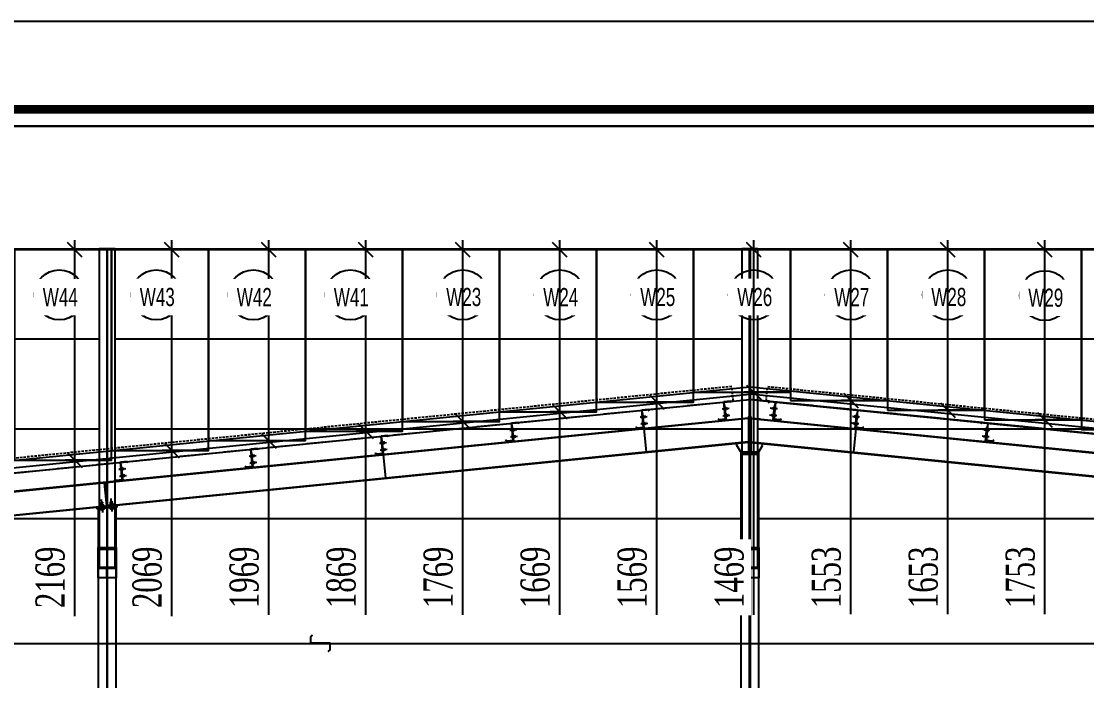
# Model space of a CAD drawing. Header units: inches. Extents: x 315041 to 662841, y -45540 to -35018.
# Drawn here: x 334583.4 to 334693.2, y -38344.7 to -38276.7 of the extents above; entities that cross this region are included whole.
import ezdxf

# ---------------------------------------------------------------- set-up
doc = ezdxf.new("R2010")
doc.units = ezdxf.units.IN
doc.header["$MEASUREMENT"] = 0
doc.linetypes.add('HIDDEN', pattern=[0.375, 0.25, -0.125])
for name, color, linetype in [('2', 2, 'Continuous'), ('2NET-VE', 8, 'Continuous'), ('3', 3, 'Continuous'), ('4', 4, 'Continuous'), ('5', 5, 'Continuous'), ('6', 6, 'Continuous'), ('7', 7, 'Continuous'), ('8', 8, 'Continuous'), ('BAO KHUNG', 31, 'Continuous'), ('DIM', 8, 'Continuous'), ('GIANG', 1, 'Continuous')]:
    doc.layers.add(name, color=color, linetype=linetype)
doc.styles.add('ST1', font='times.ttf', dxfattribs={"width": 0.7})
doc.styles.add('ST1H', font='vnshxh.shx', dxfattribs={"width": 0.7})
doc.dimstyles.new('100', dxfattribs={"dimtxt": 3, "dimasz": 1.5, "dimexe": 1, "dimexo": 0, "dimgap": 1, "dimtad": 1, "dimdec": 0, "dimlfac": 100, "dimzin": 0, "dimdsep": 46, "dimtxsty": 'ST1', "dimblk": 'OBLIQUE', "dimcen": 1, "dimdle": 1, "dimclrd": 8, "dimclre": 8, "dimclrt": 3, "dimadec": 0, "dimazin": 0, "dimtfac": 1, "dimtdec": 0, "dimtix": 1, "dimtmove": 1, "dimatfit": 3, "dimfxl": 0, "dimtfill": 1, "dimtolj": 1, "dimtzin": 0, "dimlwd": -1, "dimlwe": -1, "dimarcsym": 1})

# ---------------------------------------------------------------- blocks, each defined once
blk = doc.blocks.new('A$C75D82031')
at = {"layer": '2', "color": 157, "linetype": 'Continuous'}
blk.add_lwpolyline([(0, 420), (594, 420), (594, 0), (0, 0)], close=True, dxfattribs=at)
at = {"layer": '7', "color": 147, "linetype": 'Continuous'}
blk.add_lwpolyline([(12.33, 57.61), (581.67, 57.61), (581.67, 409.19), (12.33, 409.19)], close=True, dxfattribs=at)
at = {"layer": 'BAO KHUNG', "color": 167, "linetype": 'Continuous', "const_width": 0.871}
blk.add_lwpolyline([(10.59, 9.07), (583.41, 9.07), (583.41, 410.93), (10.59, 410.93)], close=True, dxfattribs=at)
blk = doc.blocks.new('*U150')
at = {"color": 9, "const_width": 22}
blk.add_lwpolyline([(0, 0), (17, 0)], dxfattribs=at)
at = {"layer": '2NET-VE', "color": 8, "linetype": 'Continuous', "ltscale": 0.5}
for p, q in [((0, 10), (17, 10)), ((34, 9), (34, 9)), ((0, -10), (17, -10)), ((34, -9), (34, -9))]:
    blk.add_line(p, q, dxfattribs=at)
at = {"layer": '7', "color": 8, "linetype": 'Continuous'}
for p, q in [((33, 8), (34, 10)), ((33, -8), (35, 8)), ((34, 10), (35, 8)), ((35, 8), (37, 10)), ((36, -8), (38, 8)), ((37, 10), (38, 8)), ((38, 8), (39, 10)), ((38, -8), (40, 8)), ((39, 10), (40, 8)), ((40, 8), (42, 10)), ((41, -8), (42, 8)), ((42, 8), (44, 10)), ((42, 10), (42, 8)), ((43, -8), (45, 8)), ((43, -8), (45, 8)), ((44, 10), (45, 8)), ((45, 8), (46, 10)), ((45, -8), (47, 8)), ((46, 10), (47, 8)), ((47, 8), (49, 10)), ((48, -8), (50, 8)), ((48, -8), (50, 8)), ((48, -8), (50, 8)), ((49, 10), (50, 8)), ((50, 8), (51, 10)), ((50, -8), (52, 8)), ((51, 10), (52, 8)), ((58, 8), (52, 8)), ((58, 8), (58, -8)), ((33, -8), (32, -8)), ((33, -8), (34, -10)), ((33, -8), (33, -8)), ((34, -10), (36, -8)), ((36, -8), (37, -10)), ((37, -10), (38, -8)), ((38, -8), (39, -10)), ((39, -10), (41, -8)), ((41, -8), (41, -10)), ((41, -10), (43, -8)), ((43, -8), (44, -10)), ((44, -10), (45, -8)), ((45, -8), (46, -10)), ((46, -10), (48, -8)), ((48, -8), (49, -10)), ((49, -10), (50, -8)), ((50, -8), (58, -8))]:
    blk.add_line(p, q, dxfattribs=at)
at = {"layer": '8', "color": 8, "linetype": 'Continuous', "ltscale": 10}
blk.add_line((-43, 0), (87, 0), dxfattribs=at)
at = {"layer": '8', "color": 8, "linetype": 'Continuous'}
for p, q in [((-13, 11), (-13, 15)), ((-13, -15), (-13, 15)), ((-1, 19), (-12, 19)), ((-2, 11), (-11, 11)), ((0, 11), (0, 15)), ((0, -15), (0, 15)), ((17, -22), (17, 22)), ((17, 22), (20, 22)), ((20, -22), (20, 22)), ((20, 11), (20, 15)), ((20, -15), (20, 15)), ((21, 19), (31, 19)), ((21, 11), (31, 11)), ((32, 11), (32, 15)), ((32, -15), (32, 15)), ((-13, -11), (-13, -15)), ((-12, -19), (-1, -19)), ((-2, -11), (-11, -11)), ((0, -11), (0, -15)), ((17, -22), (20, -22)), ((20, -11), (20, -15)), ((21, -11), (31, -11)), ((31, -19), (21, -19)), ((32, -11), (32, -15))]:
    blk.add_line(p, q, dxfattribs=at)
for centre, radius, start, end in [((-6, 15), 6.98, 146.602, 180), ((-8, 15), 5.12, 180, 228.5476), ((-8, 7), 5.12, 131.4524, 180), ((-5, 15), 5.12, 311.4524, 0), ((-5, 7), 5.12, 0, 48.5476), ((-7, 15), 6.98, 0, 33.398), ((27, 15), 6.98, 146.602, 180), ((25, 15), 5.12, 180, 228.5476), ((25, 7), 5.12, 131.4524, 180), ((26, 15), 6.98, 0, 33.398), ((27, 15), 5.12, 311.4524, 0), ((27, 7), 5.12, 0, 48.5476), ((-8, -7), 5.12, 180, 228.5476), ((-8, -15), 5.12, 131.4524, 180), ((-6, -15), 6.98, 180, 213.398), ((-5, -7), 5.12, 311.4524, 0), ((-5, -15), 5.12, 0, 48.5476), ((-7, -15), 6.98, 326.602, 0), ((25, -7), 5.12, 180, 228.5476), ((25, -15), 5.12, 131.4524, 180), ((27, -15), 6.98, 180, 213.398), ((27, -7), 5.12, 311.4524, 0), ((27, -15), 5.12, 0, 48.5476), ((26, -15), 6.98, 326.602, 0)]:
    blk.add_arc(centre, radius, start, end, dxfattribs=at)
blk = doc.blocks.new('*U151')
at = {"color": 9, "const_width": 22}
blk.add_lwpolyline([(0, 0), (17, 0)], dxfattribs=at)
at = {"layer": '2NET-VE', "color": 8, "linetype": 'Continuous', "ltscale": 0.5}
for p, q in [((0, 10), (17, 10)), ((34, 9), (34, 9)), ((0, -10), (17, -10)), ((34, -9), (34, -9))]:
    blk.add_line(p, q, dxfattribs=at)
at = {"layer": '7', "color": 8, "linetype": 'Continuous'}
for p, q in [((33, 8), (34, 10)), ((33, -8), (35, 8)), ((34, 10), (35, 8)), ((35, 8), (37, 10)), ((36, -8), (38, 8)), ((37, 10), (38, 8)), ((38, 8), (39, 10)), ((38, -8), (40, 8)), ((39, 10), (40, 8)), ((40, 8), (42, 10)), ((41, -8), (42, 8)), ((42, 8), (44, 10)), ((42, 10), (42, 8)), ((43, -8), (45, 8)), ((43, -8), (45, 8)), ((44, 10), (45, 8)), ((45, 8), (46, 10)), ((45, -8), (47, 8)), ((46, 10), (47, 8)), ((47, 8), (49, 10)), ((48, -8), (50, 8)), ((48, -8), (50, 8)), ((48, -8), (50, 8)), ((49, 10), (50, 8)), ((50, 8), (51, 10)), ((50, -8), (52, 8)), ((51, 10), (52, 8)), ((58, 8), (52, 8)), ((58, 8), (58, -8)), ((33, -8), (32, -8)), ((33, -8), (34, -10)), ((33, -8), (33, -8)), ((34, -10), (36, -8)), ((36, -8), (37, -10)), ((37, -10), (38, -8)), ((38, -8), (39, -10)), ((39, -10), (41, -8)), ((41, -8), (41, -10)), ((41, -10), (43, -8)), ((43, -8), (44, -10)), ((44, -10), (45, -8)), ((45, -8), (46, -10)), ((46, -10), (48, -8)), ((48, -8), (49, -10)), ((49, -10), (50, -8)), ((50, -8), (58, -8))]:
    blk.add_line(p, q, dxfattribs=at)
at = {"layer": '8', "color": 8, "linetype": 'Continuous', "ltscale": 10}
blk.add_line((-43, 0), (87, 0), dxfattribs=at)
at = {"layer": '8', "color": 8, "linetype": 'Continuous'}
for p, q in [((-13, 11), (-13, 15)), ((-13, -15), (-13, 15)), ((-1, 19), (-12, 19)), ((-2, 11), (-11, 11)), ((0, 11), (0, 15)), ((0, -15), (0, 15)), ((17, -22), (17, 22)), ((17, 22), (20, 22)), ((20, -22), (20, 22)), ((20, 11), (20, 15)), ((20, -15), (20, 15)), ((21, 19), (31, 19)), ((21, 11), (31, 11)), ((32, 11), (32, 15)), ((32, -15), (32, 15)), ((-13, -11), (-13, -15)), ((-12, -19), (-1, -19)), ((-2, -11), (-11, -11)), ((0, -11), (0, -15)), ((17, -22), (20, -22)), ((20, -11), (20, -15)), ((21, -11), (31, -11)), ((31, -19), (21, -19)), ((32, -11), (32, -15))]:
    blk.add_line(p, q, dxfattribs=at)
for centre, radius, start, end in [((-6, 15), 6.98, 146.602, 180), ((-8, 15), 5.12, 180, 228.5476), ((-8, 7), 5.12, 131.4524, 180), ((-5, 15), 5.12, 311.4524, 0), ((-5, 7), 5.12, 0, 48.5476), ((-7, 15), 6.98, 0, 33.398), ((27, 15), 6.98, 146.602, 180), ((25, 15), 5.12, 180, 228.5476), ((25, 7), 5.12, 131.4524, 180), ((26, 15), 6.98, 0, 33.398), ((27, 15), 5.12, 311.4524, 0), ((27, 7), 5.12, 0, 48.5476), ((-8, -7), 5.12, 180, 228.5476), ((-8, -15), 5.12, 131.4524, 180), ((-6, -15), 6.98, 180, 213.398), ((-5, -7), 5.12, 311.4524, 0), ((-5, -15), 5.12, 0, 48.5476), ((-7, -15), 6.98, 326.602, 0), ((25, -7), 5.12, 180, 228.5476), ((25, -15), 5.12, 131.4524, 180), ((27, -15), 6.98, 180, 213.398), ((27, -7), 5.12, 311.4524, 0), ((27, -15), 5.12, 0, 48.5476), ((26, -15), 6.98, 326.602, 0)]:
    blk.add_arc(centre, radius, start, end, dxfattribs=at)
blk = doc.blocks.new('A$C69F028B4')
at = {"layer": '2'}
for points in [[(0, 1.617), (1.375, 1.617), (1.375, 1.667), (0, 1.667)], [(0.667, 0.05), (0.708, 0.05), (0.708, 1.617), (0.667, 1.617)], [(0, 0), (1.375, 0), (1.375, 0.05), (0, 0.05)]]:
    blk.add_lwpolyline(points, close=True, dxfattribs=at)
blk = doc.blocks.new('*U235')
at = {"layer": '2NET-VE', "ltscale": 0.5}
for p, q in [((0, 8), (9, 8)), ((23, 7), (23, 7)), ((0, -8), (9, -8)), ((23, -7), (23, -7))]:
    blk.add_line(p, q, dxfattribs=at)
at = {"layer": '7', "linetype": 'Continuous'}
for p, q in [((22, 6), (23, 8)), ((22, -6), (24, 6)), ((23, 8), (24, 6)), ((24, 6), (25, 8)), ((24, -6), (26, 6)), ((25, 8), (26, 6)), ((26, 6), (27, 8)), ((26, -6), (28, 6)), ((27, 8), (28, 6)), ((28, 6), (29, 8)), ((28, -6), (30, 6)), ((29, 8), (30, 6)), ((30, 6), (31, 8)), ((30, -6), (32, 6)), ((30, -6), (32, 6)), ((31, 8), (32, 6)), ((32, 6), (33, 8)), ((32, -6), (34, 6)), ((33, 8), (34, 6)), ((34, 6), (35, 8)), ((34, -6), (35, 6)), ((34, -6), (35, 6)), ((34, -6), (35, 6)), ((35, 8), (35, 6)), ((35, 6), (37, 8)), ((36, -6), (37, 6)), ((37, 8), (37, 6)), ((42, 6), (37, 6)), ((42, 6), (42, -6)), ((22, -6), (23, -8)), ((22, -6), (22, -6)), ((22, -6), (22, -6)), ((23, -8), (24, -6)), ((24, -6), (25, -8)), ((25, -8), (26, -6)), ((26, -6), (27, -8)), ((27, -8), (28, -6)), ((28, -6), (29, -8)), ((29, -8), (30, -6)), ((30, -6), (31, -8)), ((31, -8), (32, -6)), ((32, -6), (33, -8)), ((33, -8), (34, -6)), ((34, -6), (35, -8)), ((35, -8), (36, -6)), ((36, -6), (42, -6))]:
    blk.add_line(p, q, dxfattribs=at)
at = {"layer": '8', "linetype": 'Continuous'}
for p, q in [((-10, 9), (-10, 12)), ((-10, -12), (-10, 12)), ((-1, 15), (-9, 15)), ((-1, 9), (-9, 9)), ((0, 9), (0, 12)), ((0, -12), (0, 12)), ((9, -18), (9, 18)), ((9, 18), (11, 18)), ((11, -18), (11, 18)), ((11, 9), (11, 12)), ((11, -12), (11, 12)), ((12, 15), (21, 15)), ((13, 9), (20, 9)), ((22, 9), (22, 12)), ((22, -12), (22, 12)), ((-10, -9), (-10, -12)), ((-1, -9), (-9, -9)), ((-9, -15), (-1, -15)), ((0, -9), (0, -12)), ((9, -18), (11, -18)), ((11, -9), (11, -12)), ((21, -15), (12, -15)), ((13, -9), (20, -9)), ((22, -9), (22, -12))]:
    blk.add_line(p, q, dxfattribs=at)
at = {"layer": '8', "ltscale": 10}
blk.add_line((-33, 0), (65, 0), dxfattribs=at)
at = {"layer": '8', "linetype": 'Continuous'}
for centre, radius, start, end in [((-5, 12), 5.58, 146.602, 180), ((-6, 12), 4.1, 180, 228.5476), ((-6, 6), 4.1, 131.4524, 180), ((-6, 12), 5.58, 0, 33.398), ((-4, 12), 4.1, 311.4524, 0), ((-4, 6), 4.1, 0, 48.5476), ((17, 12), 5.58, 146.602, 180), ((16, 12), 4.1, 180, 228.5476), ((16, 6), 4.1, 131.4524, 180), ((18, 12), 4.1, 311.4524, 0), ((18, 6), 4.1, 0, 48.5476), ((16, 12), 5.58, 0, 33.398), ((-6, -6), 4.1, 180, 228.5476), ((-6, -12), 4.1, 131.4524, 180), ((-5, -12), 5.58, 180, 213.398), ((-4, -6), 4.1, 311.4524, 0), ((-4, -12), 4.1, 0, 48.5476), ((-6, -12), 5.58, 326.602, 0), ((16, -6), 4.1, 180, 228.5476), ((16, -12), 4.1, 131.4524, 180), ((17, -12), 5.58, 180, 213.398), ((18, -6), 4.1, 311.4524, 0), ((18, -12), 4.1, 0, 48.5476), ((16, -12), 5.58, 326.602, 0)]:
    blk.add_arc(centre, radius, start, end, dxfattribs=at)
blk = doc.blocks.new('*U234')
at = {"layer": '2NET-VE', "ltscale": 0.5}
for p, q in [((0, 8), (9, 8)), ((23, 7), (23, 7)), ((0, -8), (9, -8)), ((23, -7), (23, -7))]:
    blk.add_line(p, q, dxfattribs=at)
at = {"layer": '7', "linetype": 'Continuous'}
for p, q in [((22, 6), (23, 8)), ((22, -6), (24, 6)), ((23, 8), (24, 6)), ((24, 6), (25, 8)), ((24, -6), (26, 6)), ((25, 8), (26, 6)), ((26, 6), (27, 8)), ((26, -6), (28, 6)), ((27, 8), (28, 6)), ((28, 6), (29, 8)), ((28, -6), (30, 6)), ((29, 8), (30, 6)), ((30, 6), (31, 8)), ((30, -6), (32, 6)), ((30, -6), (32, 6)), ((31, 8), (32, 6)), ((32, 6), (33, 8)), ((32, -6), (34, 6)), ((33, 8), (34, 6)), ((34, 6), (35, 8)), ((34, -6), (35, 6)), ((34, -6), (35, 6)), ((34, -6), (35, 6)), ((35, 8), (35, 6)), ((35, 6), (37, 8)), ((36, -6), (37, 6)), ((37, 8), (37, 6)), ((42, 6), (37, 6)), ((42, 6), (42, -6)), ((22, -6), (23, -8)), ((22, -6), (22, -6)), ((22, -6), (22, -6)), ((23, -8), (24, -6)), ((24, -6), (25, -8)), ((25, -8), (26, -6)), ((26, -6), (27, -8)), ((27, -8), (28, -6)), ((28, -6), (29, -8)), ((29, -8), (30, -6)), ((30, -6), (31, -8)), ((31, -8), (32, -6)), ((32, -6), (33, -8)), ((33, -8), (34, -6)), ((34, -6), (35, -8)), ((35, -8), (36, -6)), ((36, -6), (42, -6))]:
    blk.add_line(p, q, dxfattribs=at)
at = {"layer": '8', "linetype": 'Continuous'}
for p, q in [((-10, 9), (-10, 12)), ((-10, -12), (-10, 12)), ((-1, 15), (-9, 15)), ((-1, 9), (-9, 9)), ((0, 9), (0, 12)), ((0, -12), (0, 12)), ((9, -18), (9, 18)), ((9, 18), (11, 18)), ((11, -18), (11, 18)), ((11, 9), (11, 12)), ((11, -12), (11, 12)), ((12, 15), (21, 15)), ((13, 9), (20, 9)), ((22, 9), (22, 12)), ((22, -12), (22, 12)), ((-10, -9), (-10, -12)), ((-1, -9), (-9, -9)), ((-9, -15), (-1, -15)), ((0, -9), (0, -12)), ((9, -18), (11, -18)), ((11, -9), (11, -12)), ((21, -15), (12, -15)), ((13, -9), (20, -9)), ((22, -9), (22, -12))]:
    blk.add_line(p, q, dxfattribs=at)
at = {"layer": '8', "ltscale": 10}
blk.add_line((-33, 0), (65, 0), dxfattribs=at)
at = {"layer": '8', "linetype": 'Continuous'}
for centre, radius, start, end in [((-5, 12), 5.58, 146.602, 180), ((-6, 12), 4.1, 180, 228.5476), ((-6, 6), 4.1, 131.4524, 180), ((-6, 12), 5.58, 0, 33.398), ((-4, 12), 4.1, 311.4524, 0), ((-4, 6), 4.1, 0, 48.5476), ((17, 12), 5.58, 146.602, 180), ((16, 12), 4.1, 180, 228.5476), ((16, 6), 4.1, 131.4524, 180), ((18, 12), 4.1, 311.4524, 0), ((18, 6), 4.1, 0, 48.5476), ((16, 12), 5.58, 0, 33.398), ((-6, -6), 4.1, 180, 228.5476), ((-6, -12), 4.1, 131.4524, 180), ((-5, -12), 5.58, 180, 213.398), ((-4, -6), 4.1, 311.4524, 0), ((-4, -12), 4.1, 0, 48.5476), ((-6, -12), 5.58, 326.602, 0), ((16, -6), 4.1, 180, 228.5476), ((16, -12), 4.1, 131.4524, 180), ((17, -12), 5.58, 180, 213.398), ((18, -6), 4.1, 311.4524, 0), ((18, -12), 4.1, 0, 48.5476), ((16, -12), 5.58, 326.602, 0)]:
    blk.add_arc(centre, radius, start, end, dxfattribs=at)
blk = doc.blocks.new('XM150')
at = {"layer": '2', "ltscale": 0.015}
for p, q in [((69, 180), (1, 180)), ((1, 1), (1, 180)), ((2, 179), (2, 0)), ((2, 179), (68, 179)), ((75, 166), (68, 179)), ((69, 180), (76, 167)), ((76, 167), (75, 166)), ((-74, 13), (-73, 14)), ((-66, 0), (-74, 13)), ((-73, 14), (-65, 1)), ((2, 0), (-66, 0)), ((-65, 1), (1, 1))]:
    blk.add_line(p, q, dxfattribs=at)
at = {"layer": '5'}
blk.add_lwpolyline([(8, -10), (8, 140), (2, 140), (2, -10), (8, -10)], close=True, dxfattribs=at)
at = {"layer": 'GIANG', "xscale": 0.7499999999999999, "yscale": 0.7499999999999999, "zscale": 0.7499999999999999}
for name, p in [('*U235', (1, 110)), ('*U234', (1, 40))]:
    blk.add_blockref(name, p, dxfattribs=at)
blk = doc.blocks.new('*U253')
at = {"layer": '2', "xscale": 0.008333333333333335, "yscale": 0.008333333333333335, "zscale": 0.008333333333333335, "rotation": 5.710593137616317}
blk.add_blockref('XM150', (0.083, -0.704), dxfattribs=at)
blk = doc.blocks.new('*U254')
at = {"layer": 'DIM', "color": 0, "linetype": 'ByBlock', "lineweight": -2, "transparency": 16777216}
for p in [(0, 0), (-11.194, -1.119), (-22.388, -2.239), (-33.583, -3.358), (-44.777, -4.478), (-55.971, -5.597), (-67.165, -6.717), (-78.359, -7.836), (-89.553, -8.955)]:
    blk.add_blockref('*U253', p, dxfattribs=at)
blk = doc.blocks.new('*U257')
at = {"layer": '2', "xscale": 0.008333333333333335, "yscale": 0.008333333333333335, "zscale": 0.008333333333333335, "rotation": 5.710593137616317}
blk.add_blockref('XM150', (0.083, -0.704), dxfattribs=at)
blk = doc.blocks.new('*U258')
at = {"layer": 'DIM', "color": 0, "linetype": 'ByBlock', "lineweight": -2, "transparency": 16777216}
for p in [(0, 0), (-11.194, -1.119), (-22.388, -2.239), (-33.583, -3.358), (-44.777, -4.478), (-55.971, -5.597), (-67.165, -6.717), (-78.359, -7.836), (-89.553, -8.955)]:
    blk.add_blockref('*U257', p, dxfattribs=at)
blk = doc.blocks.new('_Oblique')
at = {"color": 0, "linetype": 'ByBlock', "lineweight": -2}
blk.add_line((-0.5, -0.5), (0.5, 0.5), dxfattribs=at)
blk = doc.blocks.new('*D1152')
at = {"color": 8, "linetype": 'Continuous', "transparency": 16777216}
for p, q in [((334628.86, -38318.96), (334628.86, -38299.28)), ((334632.64, -38300.28), (334627.86, -38300.28)), ((334632.64, -38317.96), (334627.86, -38317.96)), ((334628.86, -38337.88), (334628.86, -38317.96))]:
    blk.add_line(p, q, dxfattribs=at)
at = {"layer": 'Defpoints', "color": 0, "transparency": 16777216}
for p in [(334628.86, -38300.28), (334632.64, -38300.28), (334632.64, -38317.96)]:
    blk.add_point(p, dxfattribs=at)
at = {"color": 8, "transparency": 16777216, "xscale": 1.5, "yscale": 1.5, "zscale": 1.5}
for p, rotation in [((334628.86, -38300.28), 90), ((334628.86, -38317.96), 270)]:
    blk.add_blockref('_Oblique', p, dxfattribs=dict(at, rotation=rotation))
at = {"color": 6, "transparency": 16777216, "insert": (334626.33, -38334.03), "char_height": 3, "attachment_point": 5, "rotation": 90, "style": 'ST1', "bg_fill": 3, "box_fill_scale": 1.25, "bg_fill_color": 256, "bg_fill_true_color": 13158600, "bg_fill_transparency": 9962288}
blk.add_mtext('\\A1;1769', dxfattribs=at)
blk = doc.blocks.new('*D1153')
at = {"color": 8, "linetype": 'Continuous', "transparency": 16777216}
for p, q in [((334638.86, -38317.96), (334638.86, -38299.28)), ((334642.64, -38300.28), (334637.86, -38300.28)), ((334642.64, -38316.96), (334637.86, -38316.96)), ((334638.86, -38337.88), (334638.86, -38316.96))]:
    blk.add_line(p, q, dxfattribs=at)
at = {"layer": 'Defpoints', "color": 0, "transparency": 16777216}
for p in [(334638.86, -38300.28), (334642.64, -38300.28), (334642.64, -38316.96)]:
    blk.add_point(p, dxfattribs=at)
at = {"color": 8, "transparency": 16777216, "xscale": 1.5, "yscale": 1.5, "zscale": 1.5}
for p, rotation in [((334638.86, -38300.28), 90), ((334638.86, -38316.96), 270)]:
    blk.add_blockref('_Oblique', p, dxfattribs=dict(at, rotation=rotation))
at = {"color": 6, "transparency": 16777216, "insert": (334636.33, -38334.03), "char_height": 3, "attachment_point": 5, "rotation": 90, "style": 'ST1', "bg_fill": 3, "box_fill_scale": 1.25, "bg_fill_color": 256, "bg_fill_true_color": 13158600, "bg_fill_transparency": 11624140}
blk.add_mtext('\\A1;1669', dxfattribs=at)
blk = doc.blocks.new('*D1154')
at = {"color": 8, "linetype": 'Continuous', "transparency": 16777216}
for p, q in [((334648.86, -38316.96), (334648.86, -38299.28)), ((334652.64, -38300.28), (334647.86, -38300.28)), ((334652.64, -38315.96), (334647.86, -38315.96)), ((334648.86, -38337.88), (334648.86, -38315.96))]:
    blk.add_line(p, q, dxfattribs=at)
at = {"layer": 'Defpoints', "color": 0, "transparency": 16777216}
for p in [(334648.86, -38300.28), (334652.64, -38300.28), (334652.64, -38315.96)]:
    blk.add_point(p, dxfattribs=at)
at = {"color": 8, "transparency": 16777216, "xscale": 1.5, "yscale": 1.5, "zscale": 1.5}
for p, rotation in [((334648.86, -38300.28), 90), ((334648.86, -38315.96), 270)]:
    blk.add_blockref('_Oblique', p, dxfattribs=dict(at, rotation=rotation))
at = {"color": 6, "transparency": 16777216, "insert": (334646.33, -38334.03), "char_height": 3, "attachment_point": 5, "rotation": 90, "style": 'ST1', "bg_fill": 3, "box_fill_scale": 1.25, "bg_fill_color": 256, "bg_fill_true_color": 13158600, "bg_fill_transparency": 11624140}
blk.add_mtext('\\A1;1569', dxfattribs=at)
blk = doc.blocks.new('*D1155')
at = {"color": 8, "linetype": 'Continuous', "transparency": 16777216}
for p, q in [((334658.86, -38315.96), (334658.86, -38299.28)), ((334662.64, -38300.28), (334657.86, -38300.28)), ((334662.64, -38314.96), (334657.86, -38314.96)), ((334658.86, -38337.88), (334658.86, -38314.96))]:
    blk.add_line(p, q, dxfattribs=at)
at = {"layer": 'Defpoints', "color": 0, "transparency": 16777216}
for p in [(334658.86, -38300.28), (334662.64, -38300.28), (334662.64, -38314.96)]:
    blk.add_point(p, dxfattribs=at)
at = {"color": 8, "transparency": 16777216, "xscale": 1.5, "yscale": 1.5, "zscale": 1.5}
for p, rotation in [((334658.86, -38300.28), 90), ((334658.86, -38314.96), 270)]:
    blk.add_blockref('_Oblique', p, dxfattribs=dict(at, rotation=rotation))
at = {"color": 6, "transparency": 16777216, "insert": (334656.33, -38334.03), "char_height": 3, "attachment_point": 5, "rotation": 90, "style": 'ST1', "bg_fill": 3, "box_fill_scale": 1.25, "bg_fill_color": 256, "bg_fill_true_color": 13158600, "bg_fill_transparency": 11624140}
blk.add_mtext('\\A1;1469', dxfattribs=at)
blk = doc.blocks.new('*D1156')
at = {"color": 8, "linetype": 'Continuous', "transparency": 16777216}
for p, q in [((334668.86, -38316.8), (334668.86, -38299.28)), ((334672.64, -38300.28), (334667.86, -38300.28)), ((334672.64, -38315.8), (334667.86, -38315.8)), ((334668.86, -38337.82), (334668.86, -38315.8))]:
    blk.add_line(p, q, dxfattribs=at)
at = {"layer": 'Defpoints', "color": 0, "transparency": 16777216}
for p in [(334668.86, -38300.28), (334672.64, -38300.28), (334672.64, -38315.8)]:
    blk.add_point(p, dxfattribs=at)
at = {"color": 8, "transparency": 16777216, "xscale": 1.5, "yscale": 1.5, "zscale": 1.5}
for p, rotation in [((334668.86, -38300.28), 90), ((334668.86, -38315.8), 270)]:
    blk.add_blockref('_Oblique', p, dxfattribs=dict(at, rotation=rotation))
at = {"color": 6, "transparency": 16777216, "insert": (334666.34, -38334.03), "char_height": 3, "attachment_point": 5, "rotation": 90, "style": 'ST1', "bg_fill": 3, "box_fill_scale": 1.25, "bg_fill_color": 256, "bg_fill_true_color": 13158600, "bg_fill_transparency": 9988204}
blk.add_mtext('\\A1;1553', dxfattribs=at)
blk = doc.blocks.new('*D1157')
at = {"color": 8, "linetype": 'Continuous', "transparency": 16777216}
for p, q in [((334678.86, -38317.8), (334678.86, -38299.28)), ((334682.64, -38300.28), (334677.86, -38300.28)), ((334682.64, -38316.8), (334677.86, -38316.8)), ((334678.86, -38337.82), (334678.86, -38316.8))]:
    blk.add_line(p, q, dxfattribs=at)
at = {"layer": 'Defpoints', "color": 0, "transparency": 16777216}
for p in [(334678.86, -38300.28), (334682.64, -38300.28), (334682.64, -38316.8)]:
    blk.add_point(p, dxfattribs=at)
at = {"color": 8, "transparency": 16777216, "xscale": 1.5, "yscale": 1.5, "zscale": 1.5}
for p, rotation in [((334678.86, -38300.28), 90), ((334678.86, -38316.8), 270)]:
    blk.add_blockref('_Oblique', p, dxfattribs=dict(at, rotation=rotation))
at = {"color": 6, "transparency": 16777216, "insert": (334676.34, -38334.03), "char_height": 3, "attachment_point": 5, "rotation": 90, "style": 'ST1', "bg_fill": 3, "box_fill_scale": 1.25, "bg_fill_color": 256, "bg_fill_true_color": 13158600, "bg_fill_transparency": 9962288}
blk.add_mtext('\\A1;1653', dxfattribs=at)
blk = doc.blocks.new('*D1158')
at = {"color": 8, "linetype": 'Continuous', "transparency": 16777216}
for p, q in [((334688.86, -38318.8), (334688.86, -38299.28)), ((334692.64, -38300.28), (334687.86, -38300.28)), ((334692.66, -38317.8), (334687.86, -38317.8)), ((334688.86, -38337.82), (334688.86, -38317.8))]:
    blk.add_line(p, q, dxfattribs=at)
at = {"layer": 'Defpoints', "color": 0, "transparency": 16777216}
for p in [(334688.86, -38300.28), (334692.64, -38300.28), (334692.66, -38317.8)]:
    blk.add_point(p, dxfattribs=at)
at = {"color": 8, "transparency": 16777216, "xscale": 1.5, "yscale": 1.5, "zscale": 1.5}
for p, rotation in [((334688.86, -38300.28), 90), ((334688.86, -38317.8), 270)]:
    blk.add_blockref('_Oblique', p, dxfattribs=dict(at, rotation=rotation))
at = {"color": 6, "transparency": 16777216, "insert": (334686.33, -38334.03), "char_height": 3, "attachment_point": 5, "rotation": 90, "style": 'ST1', "bg_fill": 3, "box_fill_scale": 1.25, "bg_fill_color": 256, "bg_fill_true_color": 13158600, "bg_fill_transparency": 1438768}
blk.add_mtext('\\A1;1753', dxfattribs=at)
blk = doc.blocks.new('*D1167')
at = {"color": 8, "linetype": 'Continuous', "transparency": 16777216}
for p, q in [((334618.86, -38319.96), (334618.86, -38299.28)), ((334622.64, -38300.28), (334617.86, -38300.28)), ((334622.64, -38318.96), (334617.86, -38318.96)), ((334618.86, -38337.88), (334618.86, -38318.96))]:
    blk.add_line(p, q, dxfattribs=at)
at = {"layer": 'Defpoints', "color": 0, "transparency": 16777216}
for p in [(334618.86, -38300.28), (334622.64, -38300.28), (334622.64, -38318.96)]:
    blk.add_point(p, dxfattribs=at)
at = {"color": 8, "transparency": 16777216, "xscale": 1.5, "yscale": 1.5, "zscale": 1.5}
for p, rotation in [((334618.86, -38300.28), 90), ((334618.86, -38318.96), 270)]:
    blk.add_blockref('_Oblique', p, dxfattribs=dict(at, rotation=rotation))
at = {"color": 5, "transparency": 16777216, "insert": (334616.33, -38334.03), "char_height": 3, "attachment_point": 5, "rotation": 90, "style": 'ST1', "bg_fill": 3, "box_fill_scale": 1.25, "bg_fill_color": 256, "bg_fill_true_color": 13158600, "bg_fill_transparency": 11624656}
blk.add_mtext('\\A1;1869', dxfattribs=at)
blk = doc.blocks.new('*D1168')
at = {"color": 8, "linetype": 'Continuous', "transparency": 16777216}
for p, q in [((334608.86, -38320.97), (334608.86, -38299.28)), ((334612.64, -38300.28), (334607.86, -38300.28)), ((334612.64, -38319.97), (334607.86, -38319.97)), ((334608.86, -38337.88), (334608.86, -38319.97))]:
    blk.add_line(p, q, dxfattribs=at)
at = {"layer": 'Defpoints', "color": 0, "transparency": 16777216}
for p in [(334608.86, -38300.28), (334612.64, -38300.28), (334612.64, -38319.97)]:
    blk.add_point(p, dxfattribs=at)
at = {"color": 8, "transparency": 16777216, "xscale": 1.5, "yscale": 1.5, "zscale": 1.5}
for p, rotation in [((334608.86, -38300.28), 90), ((334608.86, -38319.97), 270)]:
    blk.add_blockref('_Oblique', p, dxfattribs=dict(at, rotation=rotation))
at = {"color": 5, "transparency": 16777216, "insert": (334606.33, -38334.03), "char_height": 3, "attachment_point": 5, "rotation": 90, "style": 'ST1', "bg_fill": 3, "box_fill_scale": 1.25, "bg_fill_color": 256, "bg_fill_true_color": 13158600, "bg_fill_transparency": 0}
blk.add_mtext('\\A1;1969', dxfattribs=at)
blk = doc.blocks.new('*D1169')
at = {"color": 8, "linetype": 'Continuous', "transparency": 16777216}
for p, q in [((334598.86, -38321.96), (334598.86, -38299.28)), ((334602.64, -38300.28), (334597.86, -38300.28)), ((334602.64, -38320.96), (334597.86, -38320.96)), ((334598.86, -38338.03), (334598.86, -38320.96))]:
    blk.add_line(p, q, dxfattribs=at)
at = {"layer": 'Defpoints', "color": 0, "transparency": 16777216}
for p in [(334598.86, -38300.28), (334602.64, -38300.28), (334602.64, -38320.96)]:
    blk.add_point(p, dxfattribs=at)
at = {"color": 8, "transparency": 16777216, "xscale": 1.5, "yscale": 1.5, "zscale": 1.5}
for p, rotation in [((334598.86, -38300.28), 90), ((334598.86, -38320.96), 270)]:
    blk.add_blockref('_Oblique', p, dxfattribs=dict(at, rotation=rotation))
at = {"color": 5, "transparency": 16777216, "insert": (334596.33, -38334.03), "char_height": 3, "attachment_point": 5, "rotation": 90, "style": 'ST1', "bg_fill": 3, "box_fill_scale": 1.25, "bg_fill_color": 256, "bg_fill_true_color": 13158600, "bg_fill_transparency": 1019152}
blk.add_mtext('\\A1;2069', dxfattribs=at)
blk = doc.blocks.new('*D1170')
at = {"color": 8, "linetype": 'Continuous', "transparency": 16777216}
for p, q in [((334588.86, -38322.96), (334588.86, -38299.28)), ((334592.64, -38300.28), (334587.86, -38300.28)), ((334592.64, -38321.96), (334587.86, -38321.96)), ((334588.86, -38338.03), (334588.86, -38321.96))]:
    blk.add_line(p, q, dxfattribs=at)
at = {"layer": 'Defpoints', "color": 0, "transparency": 16777216}
for p in [(334588.86, -38300.28), (334592.64, -38300.28), (334592.64, -38321.96)]:
    blk.add_point(p, dxfattribs=at)
at = {"color": 8, "transparency": 16777216, "xscale": 1.5, "yscale": 1.5, "zscale": 1.5}
for p, rotation in [((334588.86, -38300.28), 90), ((334588.86, -38321.96), 270)]:
    blk.add_blockref('_Oblique', p, dxfattribs=dict(at, rotation=rotation))
at = {"color": 5, "transparency": 16777216, "insert": (334586.33, -38334.03), "char_height": 3, "attachment_point": 5, "rotation": 90, "style": 'ST1', "bg_fill": 3, "box_fill_scale": 1.25, "bg_fill_color": 256, "bg_fill_true_color": 13158600, "bg_fill_transparency": 11625172}
blk.add_mtext('\\A1;2169', dxfattribs=at)

msp = doc.modelspace()

# ---------------------------------------------------------------- hatches: boundary and pattern name
at = {"layer": '2'}
h = msp.add_hatch(dxfattribs=at)
h.set_pattern_fill('ANSI31', color=9, scale=0.15, angle=90, style=0)
h.set_pattern_definition([(135, (330646.543742, -52170.230327), (-0.013258252147, -0.013258252147), [])])
h.paths.add_polyline_path([(334613.1744, -38340.1616), (334613.1744, -38340.8416), (334615.1554, -38340.8416), (334615.1554, -38341.4947), (334615.0195, -38341.6306), (334615.033, -38341.644), (334615.1744, -38341.5026), (334615.1744, -38340.8226), (334613.1934, -38340.8226), (334613.1934, -38340.1695), (334613.3292, -38340.0336), (334613.3158, -38340.0202)])

# ---------------------------------------------------------------- linework, layer by layer
at = {"color": 8}
for points in [[(334373.7733, -38287.5287), (334943.1113, -38287.5287), (334943.1113, -38639.1085), (334373.7733, -38639.1085)], [(334525.6419, -38300.1758), (334790.9427, -38300.1758), (334790.9427, -38561.1758), (334525.6419, -38561.1758)]]:
    msp.add_lwpolyline(points, close=True, dxfattribs=at)
at = {"color": 5}
for points in [[(334582.6444, -38321.9612), (334592.6444, -38321.9612), (334592.6444, -38300.2758), (334582.6444, -38300.2758)], [(334592.6444, -38320.9612), (334602.6444, -38320.9612), (334602.6444, -38300.2758), (334592.6444, -38300.2758)], [(334602.6444, -38319.9306), (334612.6444, -38319.9306), (334612.6444, -38300.2758), (334602.6444, -38300.2758)], [(334612.6444, -38318.9612), (334622.6444, -38318.9612), (334622.6444, -38300.2758), (334612.6444, -38300.2758)]]:
    msp.add_lwpolyline(points, close=True, dxfattribs=at)
at = {"color": 6}
for points in [[(334622.6444, -38317.9614), (334632.6444, -38317.9614), (334632.6444, -38300.2758), (334622.6444, -38300.2758)], [(334632.6444, -38316.9614), (334642.6444, -38316.9614), (334642.6444, -38300.2758), (334632.6444, -38300.2758)], [(334642.6444, -38315.9614), (334652.6444, -38315.9614), (334652.6444, -38300.2758), (334642.6444, -38300.2758)], [(334652.6444, -38314.9614), (334662.6444, -38314.9614), (334662.6444, -38300.2758), (334652.6444, -38300.2758)], [(334662.6444, -38315.8014), (334672.6444, -38315.8014), (334672.6444, -38300.2758), (334662.6444, -38300.2758)], [(334672.6444, -38316.8014), (334682.6444, -38316.8014), (334682.6444, -38300.2758), (334672.6444, -38300.2758)], [(334682.6444, -38317.8014), (334692.6444, -38317.8014), (334692.6444, -38300.2758), (334682.6444, -38300.2758)], [(334692.6444, -38318.8014), (334702.6444, -38318.8014), (334702.6444, -38300.2758), (334692.6444, -38300.2758)]]:
    msp.add_lwpolyline(points, close=True, dxfattribs=at)
at = {"color": 1, "true_color": 0xfa051e}
for points in [[(334522.6444, -38327.9612), (334658.4423, -38314.3814), (334795.9419, -38328.1314)], [(334525.6419, -38328.9679), (334658.4423, -38315.6879), (334790.9427, -38328.9379)]]:
    msp.add_lwpolyline(points, dxfattribs=at)
at = {"color": 6}
for centre in [(334628.8587, -38304.9204), (334638.8587, -38304.9204), (334648.8587, -38304.9204), (334658.8587, -38304.9204), (334668.8587, -38304.9204), (334678.8587, -38304.9204), (334688.8587, -38304.995)]:
    msp.add_circle(centre, 2.571, dxfattribs=at)
at = {"layer": '2', "color": 9}
msp.add_line((334527.9419, -38340.8416), (334788.9427, -38340.8416), dxfattribs=at)
msp.add_lwpolyline([(334613.1744, -38340.1616), (334613.1744, -38340.8416), (334615.1554, -38340.8416), (334615.1554, -38341.4947), (334615.0195, -38341.6306), (334615.033, -38341.644), (334615.1744, -38341.5026), (334615.1744, -38340.8226), (334613.1934, -38340.8226), (334613.1934, -38340.1695), (334613.3292, -38340.0336), (334613.3158, -38340.0202)], close=True, dxfattribs=at)
at = {"layer": '3', "color": 9}
for p, q in [((334530.0609, -38327.9733), (334658.4423, -38315.1351)), ((334530.1157, -38328.5206), (334658.4423, -38315.6879)), ((334786.8237, -38327.9733), (334658.4423, -38315.1351)), ((334786.769, -38328.5206), (334658.4423, -38315.6879))]:
    msp.add_line(p, q, dxfattribs=at)
at = {"layer": '4', "color": 9}
for p, q in [((334527.8419, -38300.1758), (334789.0427, -38300.1758)), ((334527.8419, -38309.4441), (334591.3673, -38309.4441)), ((334593.0173, -38309.4441), (334657.6173, -38309.4441)), ((334659.2673, -38309.4441), (334723.8673, -38309.4441)), ((334527.8419, -38318.7124), (334591.3673, -38318.7124)), ((334593.0173, -38318.7124), (334657.6173, -38318.7124)), ((334659.2673, -38318.7124), (334723.8673, -38318.7124)), ((334527.8419, -38327.9806), (334591.3673, -38327.9806)), ((334593.0173, -38327.9806), (334657.6173, -38327.9806)), ((334659.2673, -38327.9806), (334723.8673, -38327.9806))]:
    msp.add_line(p, q, dxfattribs=at)
at = {"layer": '6', "color": 9, "linetype": 'HIDDEN'}
for points in [[(334530.3314, -38328.499), (334656.7429, -38315.8578), (334656.5935, -38314.3637), (334530.182, -38327.0049)], [(334786.5533, -38328.499), (334660.1417, -38315.8578), (334660.2911, -38314.3637), (334786.7027, -38327.0049)]]:
    msp.add_lwpolyline(points, close=True, dxfattribs=at)
at = {"layer": '8', "color": 9, "lineweight": 0, "ltscale": 10}
for p, q in [((334592.1923, -38595.1758), (334592.1923, -38300.1758)), ((334658.4423, -38595.1758), (334658.4423, -38300.1758)), ((334592.1623, -38412.2758), (334592.1623, -38326.8584)), ((334592.2223, -38412.2758), (334592.2223, -38326.8524))]:
    msp.add_line(p, q, dxfattribs=at)
at = {"layer": '8', "color": 9}
for p, q in [((334658.3223, -38317.6094), (334536.8519, -38329.7564)), ((334658.3223, -38317.6697), (334536.8519, -38329.8167)), ((334658.4423, -38317.5974), (334658.4423, -38320.1098)), ((334658.4423, -38317.5974), (334658.4423, -38320.1098)), ((334658.4423, -38317.5974), (334658.4423, -38320.1098)), ((334658.4423, -38317.5974), (334658.4423, -38320.1098)), ((334658.5623, -38317.6094), (334780.0327, -38329.7564)), ((334658.5623, -38317.6094), (334659.5076, -38317.7039)), ((334658.5623, -38317.6697), (334780.0327, -38329.8167)), ((334647.5093, -38318.6907), (334647.7521, -38321.1186)), ((334669.3753, -38318.6907), (334669.1325, -38321.1186)), ((334658.3223, -38320.0615), (334536.8519, -38332.2086)), ((334658.3223, -38320.1218), (334536.8519, -38332.2689)), ((334657.1148, -38320.4308), (334657.0962, -38320.2445)), ((334658.5623, -38320.0615), (334780.0327, -38332.2086)), ((334658.5623, -38320.1218), (334780.0327, -38332.2689)), ((334659.7698, -38320.4308), (334659.7885, -38320.2445)), ((334657.5123, -38321.1036), (334657.1148, -38320.4308)), ((334657.5123, -38321.1036), (334659.3723, -38321.1036)), ((334657.5123, -38321.2236), (334659.3723, -38321.2236)), ((334658.4423, -38321.1036), (334658.4423, -38321.2236)), ((334659.3723, -38321.1036), (334659.7698, -38320.4308)), ((334620.6433, -38321.3773), (334620.8861, -38323.8052)), ((334657.5123, -38321.3436), (334659.3723, -38321.3436)), ((334592.1625, -38326.6775), (334591.9256, -38324.3093)), ((334592.2222, -38326.6716), (334591.9853, -38324.3034)), ((334591.2623, -38326.9484), (334593.1223, -38326.7624))]:
    msp.add_line(p, q, dxfattribs=at)
for points in [[(334591.3673, -38333.0731), (334593.0173, -38333.0731), (334593.0173, -38300.1758), (334591.3673, -38300.1758)], [(334657.6173, -38333.0731), (334659.2673, -38333.0731), (334659.2673, -38300.1758), (334657.6173, -38300.1758)], [(334658.4723, -38412.2758), (334658.4123, -38412.2758), (334658.4123, -38300.1758), (334658.4723, -38300.1758)], [(334658.3223, -38321.1036), (334658.4423, -38321.1036), (334658.4423, -38317.5036), (334658.3223, -38317.5036)], [(334658.3223, -38321.1036), (334658.4423, -38321.1036), (334658.4423, -38317.5036), (334658.3223, -38317.5036)], [(334658.5623, -38321.1036), (334658.4423, -38321.1036), (334658.4423, -38317.5036), (334658.5623, -38317.5036)], [(334658.5623, -38321.1036), (334658.4423, -38321.1036), (334658.4423, -38317.5036), (334658.5623, -38317.5036)], [(334591.1376, -38326.9609), (334593.247, -38326.75), (334593.2351, -38326.6306), (334591.1256, -38326.8415)], [(334591.2623, -38330.9731), (334593.1223, -38330.9731), (334593.1223, -38334.0731), (334591.2623, -38334.0731)], [(334657.5123, -38330.9731), (334659.3723, -38330.9731), (334659.3723, -38334.0731), (334657.5123, -38334.0731)], [(334592.1673, -38333.0731), (334592.2173, -38333.0731), (334592.2173, -38334.0731), (334592.1673, -38334.0731)], [(334658.4173, -38333.0731), (334658.4673, -38333.0731), (334658.4673, -38334.0731), (334658.4173, -38334.0731)]]:
    msp.add_lwpolyline(points, close=True, dxfattribs=at)
for points in [[(334592.1623, -38300.1758), (334592.1623, -38412.2758), (334592.2223, -38412.2758), (334592.2223, -38300.1758)], [(334657.5123, -38321.1036), (334657.5123, -38412.2758), (334659.3723, -38412.2758), (334659.3723, -38321.1036)], [(334591.2623, -38326.9484), (334591.2623, -38412.2758), (334593.1223, -38412.2758), (334593.1223, -38326.7624)]]:
    msp.add_lwpolyline(points, dxfattribs=at)

# ---------------------------------------------------------------- block references
at = {"color": 1}
msp.add_blockref('A$C75D82031', (334361.4423, -38696.7186), dxfattribs=at)
at = {"layer": '8', "color": 9}
for name, p, xscale, yscale, zscale, rotation in [('XM150', (334655.9419, -38317.7469), 0.009999999993552038, 0.01000000000021828, 0.01, 5.710593137499644), ('XM150', (334660.9427, -38317.7469), -0.009999999993552038, 0.01000000000021828, 0.01, 354.2894068625004), ('*U150', (334591.6948, -38326.9052), -0.01043478260897111, 0.01043478260908159, 0.01043478260892342, 275.7105930987406), ('*U151', (334592.6898, -38326.8057), 0.01043478260897111, 0.01043478260897111, 0.01043478260897111, 95.71059309874056)]:
    msp.add_blockref(name, p, dxfattribs=dict(at, xscale=xscale, yscale=yscale, zscale=zscale, rotation=rotation))
at = {"layer": '8', "color": 9, "xscale": 1.19999999999709, "yscale": 1.199999999999818, "zscale": 1.2}
for p in [(334591.3673, -38333.0731), (334657.6173, -38333.0731)]:
    msp.add_blockref('A$C69F028B4', p, dxfattribs=at)
at = {"layer": 'DIM', "color": 9, "yscale": 1.199999999999818, "zscale": 1.2}
for name, p, xscale in [('*U254', (334647.3795, -38317.7489), 1.19999999999709), ('*U258', (334669.5051, -38317.7489), -1.19999999999709)]:
    msp.add_blockref(name, p, dxfattribs=dict(at, xscale=xscale))

# ---------------------------------------------------------------- next in the draw order: texts
at = {"color": 6, "char_height": 1.875, "attachment_point": 6, "style": 'ST1H', "bg_fill": 2}
for s, insert in [('\\A1;W23', (334630.7623, -38305.1469)), ('\\A1;W24', (334640.7623, -38305.1469)), ('\\A1;W25', (334650.7623, -38305.1469)), ('\\A1;W26', (334660.7623, -38305.1469)), ('\\A1;W27', (334670.7623, -38305.1469)), ('\\A1;W28', (334680.7623, -38305.1469)), ('\\A1;W29', (334690.7623, -38305.2215))]:
    msp.add_mtext(s, dxfattribs=dict(at, insert=insert))

# ---------------------------------------------------------------- next in the draw order: dimensions: what is measured, and where the dimension line sits
at = {"color": 6}
for base, p1, p2, picture, middle in [((334588.8633, -38300.2758), (334592.6444, -38321.9612), (334592.6444, -38300.2758), '*D1170', (334586.1133, -38334.0295)), ((334598.8633, -38300.2758), (334602.6444, -38320.9612), (334602.6444, -38300.2758), '*D1169', (334596.1133, -38334.0295)), ((334608.8633, -38300.2758), (334612.6444, -38319.9706), (334612.6444, -38300.2758), '*D1168', (334606.1133, -38334.0295)), ((334618.8633, -38300.2758), (334622.6444, -38318.9612), (334622.6444, -38300.2758), '*D1167', (334616.1133, -38334.0295))]:
    dim = msp.add_linear_dim(base=base, p1=p1, p2=p2, angle=90, dimstyle='100', override={"dimclrt": 5}, dxfattribs=at)
    dim.commit()
    dim.dimension.update_dxf_attribs({"geometry": picture, "text_midpoint": middle, "dimtype": 160})

# ---------------------------------------------------------------- next in the draw order: linework, layer by layer
at = {"color": 5}
for centre in [(334587.2704, -38304.9204), (334597.2704, -38304.9204), (334607.2704, -38304.9204), (334617.2704, -38304.9204)]:
    msp.add_circle(centre, 2.571, dxfattribs=at)

# ---------------------------------------------------------------- next in the draw order: dimensions: what is measured, and where the dimension line sits
at = {"color": 6}
for base, p1, p2, picture, middle in [((334628.8633, -38300.2758), (334632.6444, -38317.9614), (334632.6444, -38300.2758), '*D1152', (334626.1133, -38334.0295)), ((334638.8633, -38300.2758), (334642.6444, -38316.9614), (334642.6444, -38300.2758), '*D1153', (334636.1133, -38334.0295)), ((334648.8633, -38300.2758), (334652.6444, -38315.9614), (334652.6444, -38300.2758), '*D1154', (334646.1133, -38334.0295)), ((334658.8633, -38300.2758), (334662.6444, -38314.9614), (334662.6444, -38300.2758), '*D1155', (334656.1133, -38334.0295)), ((334668.8633, -38300.2758), (334672.6444, -38315.8014), (334672.6444, -38300.2758), '*D1156', (334666.1133, -38334.0295)), ((334678.8633, -38300.2758), (334682.6444, -38316.8014), (334682.6444, -38300.2758), '*D1157', (334676.1133, -38334.0295)), ((334688.8633, -38300.2758), (334692.6602, -38317.803), (334692.6444, -38300.2758), '*D1158', (334686.1133, -38334.0295))]:
    dim = msp.add_linear_dim(base=base, p1=p1, p2=p2, angle=90, dimstyle='100', override={"dimclrt": 6}, dxfattribs=at)
    dim.commit()
    dim.dimension.update_dxf_attribs({"geometry": picture, "text_midpoint": middle, "dimtype": 160})

# ---------------------------------------------------------------- next in the draw order: texts
at = {"color": 5, "char_height": 1.875, "attachment_point": 6, "style": 'ST1H', "bg_fill": 2}
for s, insert in [('\\A1;W44', (334589.174, -38305.1469)), ('\\A1;W43', (334599.174, -38305.1469)), ('\\A1;W42', (334609.174, -38305.1469)), ('\\A1;W41', (334619.174, -38305.1469))]:
    msp.add_mtext(s, dxfattribs=dict(at, insert=insert))

doc.saveas('drawing.dxf')
